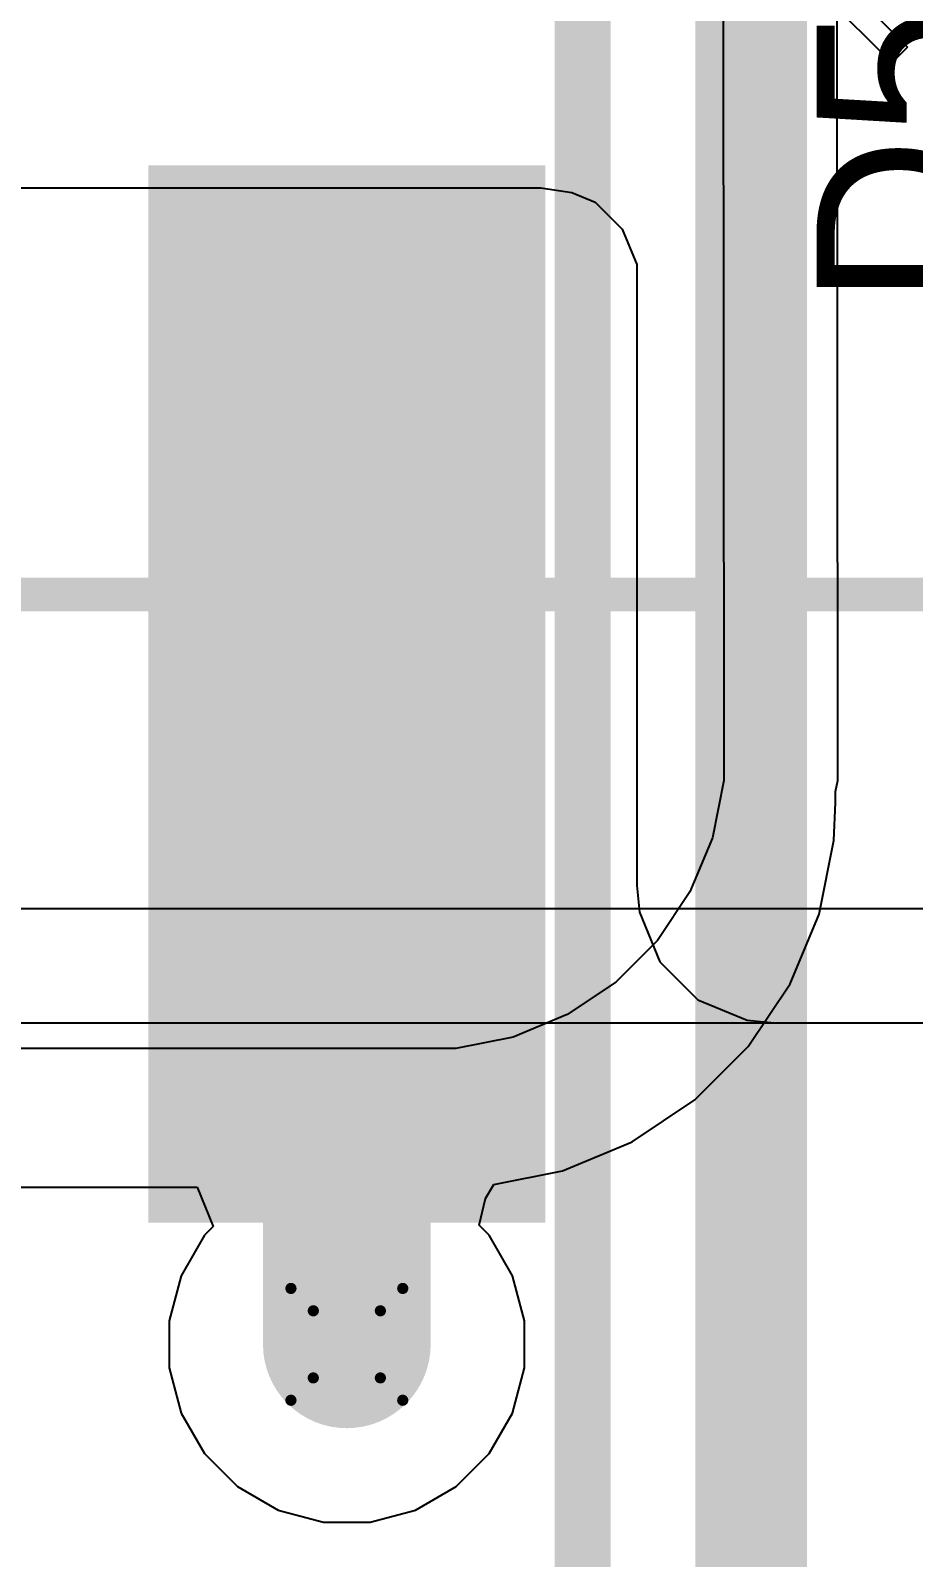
# Model space of a CAD drawing. Header units: inches. Extents: x -5 to 230, y -4 to 159.
# Drawn here: x 63.93 to 67.94, y 30.73 to 37.67 of the extents above; entities that cross this region are included whole.
import ezdxf

# ---------------------------------------------------------------- set-up
doc = ezdxf.new("R2010")
doc.units = ezdxf.units.IN
for name, color, linetype in [('Bottom Layer', 5, 'Continuous'), ('Drill Drawing', 1, 'Continuous'), ('Layer 1', 16, 'Continuous'), ('Layer 2', 76, 'Continuous'), ('Top Layer', 1, 'Continuous'), ('Top Overlay', 2, 'Continuous'), ('Top Paste', 8, 'Continuous'), ('Top Solder', 216, 'Continuous'), ('Via Holes', 16, 'Continuous')]:
    doc.layers.add(name, color=color, linetype=linetype)
doc.styles.add('Arial', font='', dxfattribs={"height": 0.2})
doc.styles.get('Arial').set_extended_font_data('Arial')

# ---------------------------------------------------------------- blocks, each defined once
blk = doc.blocks.new('UWT1E331MNL1GS_47')
at = {"layer": 'Top Layer'}
blk.add_hatch(color=1, dxfattribs=at).paths.add_polyline_path([(1.4244, 0.8), (6.0244, 0.8), (6.0244, -0.8), (1.4244, -0.8)])
at = {"layer": 'Top Paste'}
blk.add_hatch(color=8, dxfattribs=at).paths.add_polyline_path([(1.4244, 0.8), (6.0244, 0.8), (6.0244, -0.8), (1.4244, -0.8)])
at = {"layer": 'Top Solder'}
blk.add_hatch(color=216, dxfattribs=at).paths.add_polyline_path([(1.3228, 0.9016), (6.126, 0.9016), (6.126, -0.9016), (1.3228, -0.9016)])
at = {"layer": 'Top Overlay'}
for points in [[(4.1758, 4.2262, 0.1524, 0.1524, 0), (4.1758, 0.7824, 0.1524, 0.1524, 0)], [(4.1758, -0.7824, 0.1524, 0.1524, 0), (4.1758, -4.2262, 0.1524, 0.1524, 0)]]:
    blk.add_lwpolyline(points, format="xyseb", dxfattribs=at)
for points in [[(4.1377, 0.7824, 0.0762, 0.0762, 1), (4.2139, 0.7824, 0.0762, 0.0762, 1)], [(4.1377, -0.7824, 0.0762, 0.0762, 1), (4.2139, -0.7824, 0.0762, 0.0762, 1)]]:
    blk.add_lwpolyline(points, format="xyseb", close=True, dxfattribs=at)

msp = doc.modelspace()

# ---------------------------------------------------------------- hatches: boundary and pattern name
at = {"layer": 'Bottom Layer'}
h = msp.add_hatch(color=5, dxfattribs=at)
edge = h.paths.add_edge_path()
edge.add_arc((65.3683, 31.7011), 0.3, 0, 360)
at = {"layer": 'Layer 1'}
h = msp.add_hatch(color=16, dxfattribs=at)
edge = h.paths.add_edge_path()
edge.add_arc((65.3683, 31.7011), 0.3, 0, 360)
at = {"layer": 'Layer 2'}
h = msp.add_hatch(color=76, dxfattribs=at)
edge = h.paths.add_edge_path()
edge.add_arc((65.3683, 31.7011), 0.3, 0, 360)
at = {"layer": 'Top Layer'}
h = msp.add_hatch(color=1, dxfattribs=at)
edge = h.paths.add_edge_path()
edge.add_arc((65.3683, 31.7011), 0.3, 0, 360)
at = {"layer": 'Via Holes'}
h = msp.add_hatch(color=7, dxfattribs=at)
edge = h.paths.add_edge_path()
edge.add_arc((65.3683, 31.7011), 0.15, 0, 360)

# ---------------------------------------------------------------- linework, layer by layer
at = {"layer": 'Bottom Layer'}
for points in [[(66.4402, 40.9348, 0.254, 0.254, 0), (66.4402, 17.018, 0.254, 0.254, 0)], [(67.2053, 20.3729, 0.508, 0.508, 0), (67.2053, 38.8409, 0.508, 0.508, 0)]]:
    msp.add_lwpolyline(points, format="xyseb", dxfattribs=at)
at = {"layer": 'Drill Drawing'}
for points in [[(65.1143, 31.9551, 0.0508, 0.0508, 0), (65.6223, 31.9551, 0.0508, 0.0508, 0)], [(65.1143, 31.4471, 0.0508, 0.0508, 0), (65.1143, 31.9551, 0.0508, 0.0508, 0)], [(65.6223, 31.4471, 0.0508, 0.0508, 0), (65.6223, 31.9551, 0.0508, 0.0508, 0)], [(65.2159, 31.8535, 0.0508, 0.0508, 0), (65.5207, 31.8535, 0.0508, 0.0508, 0)], [(65.2159, 31.5487, 0.0508, 0.0508, 0), (65.2159, 31.8535, 0.0508, 0.0508, 0)], [(65.5207, 31.5487, 0.0508, 0.0508, 0), (65.5207, 31.8535, 0.0508, 0.0508, 0)], [(65.2159, 31.5487, 0.0508, 0.0508, 0), (65.5207, 31.5487, 0.0508, 0.0508, 0)], [(65.1143, 31.4471, 0.0508, 0.0508, 0), (65.6223, 31.4471, 0.0508, 0.0508, 0)]]:
    msp.add_lwpolyline(points, format="xyseb", dxfattribs=at)
for points in [[(65.1016, 31.9551, 0.0254, 0.0254, 1), (65.127, 31.9551, 0.0254, 0.0254, 1)], [(65.1016, 31.9551, 0.0254, 0.0254, 1), (65.127, 31.9551, 0.0254, 0.0254, 1)], [(65.6096, 31.9551, 0.0254, 0.0254, 1), (65.635, 31.9551, 0.0254, 0.0254, 1)], [(65.6096, 31.9551, 0.0254, 0.0254, 1), (65.635, 31.9551, 0.0254, 0.0254, 1)], [(65.2032, 31.8535, 0.0254, 0.0254, 1), (65.2286, 31.8535, 0.0254, 0.0254, 1)], [(65.2032, 31.8535, 0.0254, 0.0254, 1), (65.2286, 31.8535, 0.0254, 0.0254, 1)], [(65.508, 31.8535, 0.0254, 0.0254, 1), (65.5334, 31.8535, 0.0254, 0.0254, 1)], [(65.508, 31.8535, 0.0254, 0.0254, 1), (65.5334, 31.8535, 0.0254, 0.0254, 1)], [(65.2032, 31.5487, 0.0254, 0.0254, 1), (65.2286, 31.5487, 0.0254, 0.0254, 1)], [(65.2032, 31.5487, 0.0254, 0.0254, 1), (65.2286, 31.5487, 0.0254, 0.0254, 1)], [(65.508, 31.5487, 0.0254, 0.0254, 1), (65.5334, 31.5487, 0.0254, 0.0254, 1)], [(65.508, 31.5487, 0.0254, 0.0254, 1), (65.5334, 31.5487, 0.0254, 0.0254, 1)], [(65.1016, 31.4471, 0.0254, 0.0254, 1), (65.127, 31.4471, 0.0254, 0.0254, 1)], [(65.1016, 31.4471, 0.0254, 0.0254, 1), (65.127, 31.4471, 0.0254, 0.0254, 1)], [(65.6096, 31.4471, 0.0254, 0.0254, 1), (65.635, 31.4471, 0.0254, 0.0254, 1)], [(65.6096, 31.4471, 0.0254, 0.0254, 1), (65.635, 31.4471, 0.0254, 0.0254, 1)]]:
    msp.add_lwpolyline(points, format="xyseb", close=True, dxfattribs=at)
at = {"layer": 'Layer 1'}
for p, q in [((87.3383, 33.6793), (47.2584, 33.6793)), ((47.2584, 33.1614), (87.9237, 33.1614))]:
    msp.add_line(p, q, dxfattribs=at)
at = {"layer": 'Layer 2'}
for p, q in [((67.0786, 38.0383), (67.0811, 34.3964)), ((67.5991, 34.3968), (67.5966, 38.0387)), ((67.0811, 34.3964), (67.0811, 34.3964)), ((67.0811, 34.3964), (67.0811, 34.2634)), ((67.599, 34.3966), (67.5991, 34.3968)), ((67.5991, 34.3965), (67.599, 34.3966)), ((67.5991, 34.2634), (67.5991, 34.3965)), ((67.0811, 34.2634), (67.0292, 34.0024)), ((67.5891, 34.2134), (67.5991, 34.2634)), ((67.5891, 34.1623), (67.5891, 34.2134)), ((67.5807, 33.991), (67.5891, 34.1623)), ((67.5891, 34.1623), (67.5891, 34.1623)), ((67.0292, 34.0024), (66.9274, 33.7565)), ((67.5139, 33.655), (67.5807, 33.991)), ((66.9274, 33.7565), (66.7795, 33.5352)), ((67.3827, 33.3384), (67.5139, 33.655)), ((66.7795, 33.5352), (66.5913, 33.347)), ((66.5913, 33.347), (66.37, 33.1992)), ((67.1924, 33.0536), (67.3827, 33.3384)), ((66.37, 33.1992), (66.1242, 33.0973)), ((66.1242, 33.0973), (65.8631, 33.0454)), ((65.7301, 33.0454), (55.0117, 33.0454)), ((65.8631, 33.0454), (65.7301, 33.0454)), ((66.9501, 32.8113), (67.1924, 33.0536)), ((66.6652, 32.621), (66.9501, 32.8113)), ((66.3487, 32.4898), (66.6652, 32.621)), ((66.0359, 32.4276), (66.3487, 32.4898)), ((63.2643, 32.4146), (64.6876, 32.4146)), ((64.6876, 32.4146), (64.7613, 32.2368)), ((65.9985, 32.3641), (66.0359, 32.4276)), ((65.9692, 32.2428), (65.9985, 32.3641)), ((64.7217, 32.1972), (64.6153, 32.013)), ((64.7613, 32.2368), (64.7217, 32.1972)), ((66.0148, 32.1972), (65.9692, 32.2428)), ((66.1212, 32.013), (66.0148, 32.1972)), ((64.6153, 32.013), (64.5603, 31.8075)), ((66.1763, 31.8075), (66.1212, 32.013)), ((64.5603, 31.8075), (64.5603, 31.5947)), ((66.1763, 31.5947), (66.1763, 31.8075)), ((64.5603, 31.5947), (64.6153, 31.3892)), ((66.1212, 31.3892), (66.1763, 31.5947)), ((64.6153, 31.3892), (64.7217, 31.205)), ((66.0148, 31.205), (66.1212, 31.3892)), ((64.7217, 31.205), (64.8722, 31.0546)), ((65.8644, 31.0546), (66.0148, 31.205)), ((64.8722, 31.0546), (65.0564, 30.9482)), ((65.6802, 30.9482), (65.8644, 31.0546)), ((65.0564, 30.9482), (65.2619, 30.8931)), ((65.4747, 30.8931), (65.6802, 30.9482)), ((65.2619, 30.8931), (65.4747, 30.8931))]:
    msp.add_line(p, q, dxfattribs=at)
at = {"layer": 'Top Layer'}
for p, q in [((67.4442, 38.067), (67.9163, 37.5949)), ((67.8444, 37.523), (67.3723, 37.995)), ((67.9163, 37.5949), (67.8444, 37.523)), ((63.8394, 36.9562), (65.3373, 36.9562)), ((65.3373, 36.9562), (66.2504, 36.9562)), ((66.2504, 36.9562), (66.2504, 36.9562)), ((66.2504, 36.9562), (66.2504, 36.9562)), ((66.2504, 36.9562), (66.2504, 36.9562)), ((66.2504, 36.9562), (66.39, 36.9343)), ((66.39, 36.9343), (66.4968, 36.89)), ((66.4968, 36.89), (66.6192, 36.7676)), ((66.6192, 36.7676), (66.6854, 36.6078)), ((66.6854, 36.6078), (66.6854, 36.5212)), ((66.6854, 36.5212), (66.6854, 33.786)), ((66.6854, 33.786), (66.6974, 33.6641)), ((66.6974, 33.6641), (66.7907, 33.439)), ((66.7907, 33.439), (66.963, 33.2666)), ((66.963, 33.2666), (67.1881, 33.1734)), ((67.1881, 33.1734), (67.31, 33.1614)), ((67.31, 33.1614), (72.2568, 33.1614))]:
    msp.add_line(p, q, dxfattribs=at)
msp.add_lwpolyline([(65.3683, 31.7011, 0.762, 0.762, 0), (65.3683, 34.6563, 0.762, 0.762, 0)], format="xyseb", dxfattribs=at)
for points in [[(65.1778, 34.6563, 0.381, 0.381, 1), (65.5588, 34.6563, 0.381, 0.381, 1)], [(65.1778, 31.7011, 0.381, 0.381, 1), (65.5588, 31.7011, 0.381, 0.381, 1)]]:
    msp.add_lwpolyline(points, format="xyseb", close=True, dxfattribs=at)

# ---------------------------------------------------------------- block references
at = {"rotation": 90}
msp.add_blockref('UWT1E331MNL1GS_47', (65.3683, 30.9319), dxfattribs=at)

# ---------------------------------------------------------------- texts
at = {"layer": 'Top Overlay', "style": 'Arial'}
msp.add_text('D5', height=0.762, rotation=90, dxfattribs=at).set_placement((68.2645, 36.4183))

doc.saveas('drawing.dxf')
